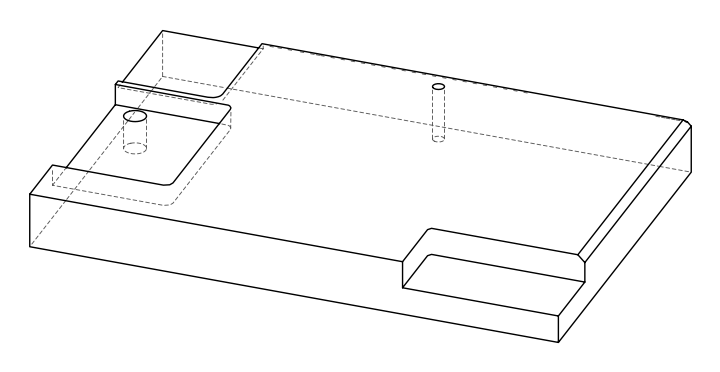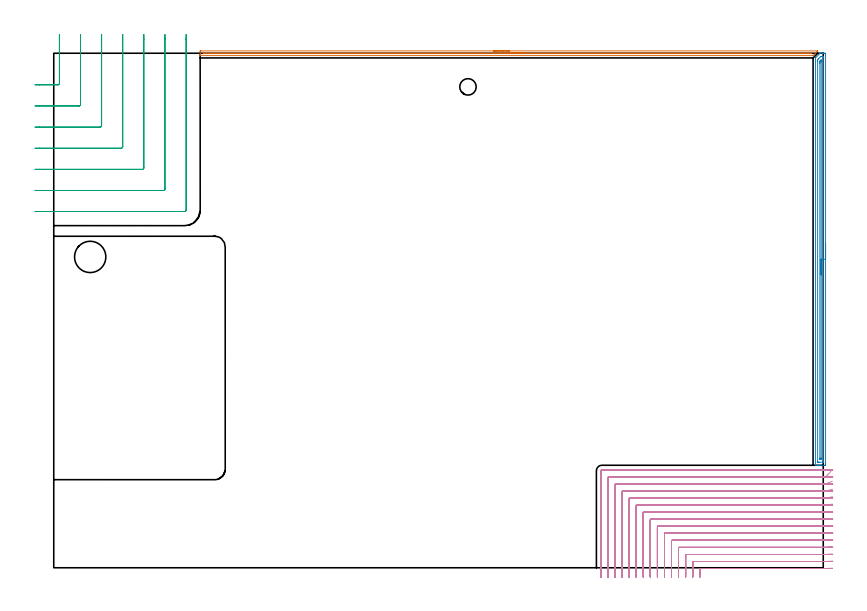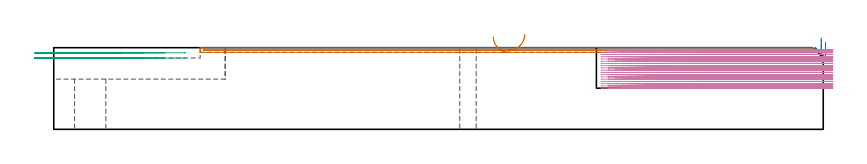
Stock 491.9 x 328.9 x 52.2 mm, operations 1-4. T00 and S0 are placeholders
(PLAN: 8 operations, 6 tool changes, 153.3 min)
(1 AREA_MILL | FG_CHAMFER_SURFACE | UGT0205_001 | 6.43 min | 1792 mm3)
(2 AREA_MILL_1 | FG_CHAMFER_SURFACE_1 | UGT0205_001 | 6.47 min | 5630 mm3)
(3 MILL_CORNER_NOTCH_RECTANGULAR | CORNER_NOTCH_RECTANGULAR | UGT0201_100 | Follow Part, ap 4.5, ae 75% | 3.93 min | 67939 mm3)
(4 MILL_CORNER_NOTCH_RECTANGULAR_1 | CORNER_NOTCH_RECTANGULAR_1 | NXT0201_008 | Follow Part, ap 1.5, ae 75% | 90.64 min | 245856 mm3)
(5 MILL_SLOT | SLOT_PARTIAL_RECTANGULAR | NXT0201_011 | Follow Part, ap 3, ae 75% | 45.41 min | 342431 mm3)
(6 INDEXABLE_INSERT_DRILL_THROUGH_HOLE_FROM_SOLID | STEP1HOLE | NXT0302_011 | 0.15 min | 10077 mm3)
(7 SPOT_DRILL | STEP1HOLE_1 | NXT0321_9005460120000 | 0.03 min | 20 mm3)
(8 DRILL_THROUGH_HOLE_INTO_CENTER | STEP1HOLE_1 | NXT0301_076 | 0.23 min | 4520 mm3)
(TOOL UGT0205_001 | Chamfer Mill 20 x 3 x 45 deg. | D20 FL50 Z2)
(TOOL UGT0201_100 | End Mill 18 mm | D18 FL22 Z2)
(TOOL NXT0201_008 | ENDMILL 6mm [2P460-0600-NA 1630] | D6 FL26 Z6)
(TOOL NXT0201_011 | ENDMILL 12mm [2P460-1200-NA 1630] | D12 FL38 Z6)
(TOOL NXT0302_011 | Index. Insert Drill 20mm [880-D2000L25-05] | D20 PA176 FL100 Z2)
(TOOL NXT0321_9005460120000 | NC Spot Drill, 142deg, 12mm, Carbide, Uncoated | D12 PA142 FL30 Z2)
(TOOL NXT0301_076 | Carbide Drill 10.5mm [860.1-1050-032A1-MM 2214] | D10.5 PA140 FL55 Z2)
(OP 1 AREA_MILL)
G17 G21 G94 G90
T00 M6
G54
G17 G0 G90 X281. Y330.4 S1061 M3
G43 Z62.2 H0
Z59.2
G94 G1 X281.038 Z58.328 F250.
X281.152 Z57.463
X281.341 Z56.612
X281.603 Z55.78
X281.937 Z54.974
X282.34 Z54.2
X282.809 Z53.464
X283.34 Z52.772
X283.929 Z52.129
X284.572 Z51.539
X285.264 Z51.008
X286. Z50.54
X286.774 Z50.137
X287.58 Z49.803
X288.412 Z49.541
X289.264 Z49.352
X290.129 Z49.238
X291. Z49.2
X488.281
X488.364 Y330.395 Z49.204
X488.381 Y330.392 Z49.205
X488.364 Y330.363 Z49.235
X486.334 Y328.333 Z51.266
X485.558 Y327.557 Z52.039
X485.404 Y327.404 Z52.19
X485.085 Y327.4 Z52.2
X93.785
X93.61 Y327.403 Z52.188
X93.607 Y327.464 Z52.127
X93.6 Y327.904 Z51.696
Y328.16 Z51.44
Y328.9 Z50.695
Y330.162 Z49.435
X93.602 Y330.391 Z49.205
X94.09 Y330.4 Z49.2
X291.
Y328.986 Z50.614
X484.19 Y328.985 Z50.615
X484.276 Y328.984 Z50.616
X484.447 Y328.979 Z50.621
X484.512 Y328.973 Z50.627
X484.488 Y328.946 Z50.654
X484.444 Y328.9 Z50.7
X484.356 Y328.821 Z50.779
X484.273 Y328.817 Z50.783
X484.19 Y328.816 Z50.784
X483.381 Y328.814 Z50.786
X95.936 Y328.815 Z50.785
X95.764 Y328.818 Z50.782
X95.651 Y328.821 Z50.779
X95.609 Y328.828 Z50.772
X95.607 Y328.841 Z50.759
X95.605 Y328.9 Z50.7
X95.607 Y328.952 Z50.648
X95.609 Y328.973 Z50.627
X95.679 Y328.979 Z50.621
X95.85 Y328.984 Z50.616
X95.936 Y328.985 Z50.615
X291. Y328.986 Z50.614
X291.872 Z50.652
X292.737 Z50.766
X293.588 Z50.955
X294.42 Z51.217
X295.226 Z51.551
X296. Z51.954
X296.736 Z52.423
X297.428 Z52.954
X298.071 Z53.543
X298.661 Z54.186
X299.192 Z54.878
X299.66 Z55.614
X300.063 Z56.388
X300.397 Z57.194
X300.659 Z58.026
X300.848 Z58.878
X300.962 Z59.743
X301. Z60.614
G0 Z62.2
M5
M2
(OP 2 AREA_MILL_1)
G17 G21 G94 G90
T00 M6
G54
G17 G0 G90 X493.4 Y207.2 S1061 M3
G43 Z62.2 H0
Z55.7
G94 G1 Y207.162 Z54.828 F250.
Y207.048 Z53.964
Y206.859 Z53.112
Y206.597 Z52.28
Y206.263 Z51.474
Y205.86 Z50.7
Y205.392 Z49.964
Y204.86 Z49.272
Y204.271 Z48.629
Y203.628 Z48.04
Y202.936 Z47.509
Y202.2 Z47.04
Y201.426 Z46.637
Y200.62 Z46.303
Y199.788 Z46.041
Y198.936 Z45.852
Y198.072 Z45.738
Y197.2 Z45.7
Y66.41
X493.399 Y66.097 Z45.701
X493.393 Y65.525 Z45.704
X493.391 Y65.507 Z45.705
X492.822 Y65.5 Z46.275
X490.15 Z48.944
X489.561 Z49.536
X489.259 Z49.837
X488.671 Z50.426
X488.369 Z50.726
X487.765 Z51.334
X487.478 Z51.621
X487.292 Z51.807
X486.943 Y65.507 Z52.148
X486.903 Y65.51 Z52.188
X486.9 Y65.651 Z52.2
Y325.627
X486.904 Y325.895 Z52.19
X487.014 Y326.014 Z52.086
X489.599 Y328.6 Z49.499
X489.705 Y328.707 Z49.391
X489.897 Y328.897 Z49.202
X489.9 Y328.9 Z49.198
X491.327 Z47.772
X491.931 Z47.165
X492.233 Z46.864
X492.822 Z46.275
X493.123 Z45.974
X493.391 Y328.898 Z45.705
X493.4 Y328.459 Z45.7
Y197.2
X491.986 Z47.114
X491.985 Y67.826 Z47.115
X491.984 Y67.771 Z47.116
X491.98 Y67.662 Z47.12
X491.972 Y67.51 Z47.128
X491.931 Y67.508 Z47.169
X491.42 Y67.501 Z47.68
X489.259 Y67.5 Z49.841
X488.748 Y67.502 Z50.352
X488.369 Y67.508 Z50.731
X488.322 Y67.51 Z50.778
X488.314 Y67.881 Z50.786
Y323.898
X488.316 Y324.735 Z50.784
X488.317 Y324.787 Z50.783
X488.321 Y324.84 Z50.779
X488.369 Y324.907 Z50.731
X488.725 Y325.271 Z50.375
X489.077 Y325.627 Z50.023
X490.06 Y326.61 Z49.04
X490.15 Y326.699 Z48.95
X490.295 Y326.837 Z48.805
X490.346 Y326.884 Z48.754
X490.406 Y326.89 Z48.694
X490.663 Y326.898 Z48.437
X491.041 Y326.899 Z48.059
X491.552 Y326.898 Z47.548
X491.931 Y326.892 Z47.169
X491.978 Y326.89 Z47.122
X491.986 Y326.519 Z47.114
Y197.2
X490.571 Z48.529
Y70.135
X490.569 Y69.665 Z48.531
X490.567 Y69.56 Z48.533
X490.565 Y69.516 Z48.535
X490.478 Y69.51 Z48.622
X490.312 Y69.502 Z48.788
X490.15 Y69.501 Z48.95
X489.986 Z49.114
X489.876 Y69.502 Z49.224
X489.789 Y69.506 Z49.311
X489.736 Y69.51 Z49.364
X489.735 Y69.525 Z49.365
X489.732 Y69.665 Z49.368
X489.729 Y70.086 Z49.371
Y322.482
Y322.952
X489.732 Y323.371 Z49.368
X489.735 Y323.608 Z49.365
X489.75 Y323.844 Z49.35
X489.948 Y324.046 Z49.152
X490.15 Y324.247 Z48.95
X490.397 Y324.488 Z48.703
X490.565 Y324.647 Z48.535
X490.569 Y324.456 Z48.531
X490.57 Y324.315 Z48.53
X490.571 Y323.844 Z48.529
X490.572 Y323.421 Z48.528
X490.571 Y197.2 Z48.529
Y196.328 Z48.567
Y195.464 Z48.68
Y194.612 Z48.869
Y193.78 Z49.132
Y192.974 Z49.465
Y192.2 Z49.868
Y191.464 Z50.337
Y190.772 Z50.868
Y190.129 Z51.457
Y189.54 Z52.101
Y189.008 Z52.793
Y188.54 Z53.529
Y188.137 Z54.302
Y187.803 Z55.108
Y187.541 Z55.94
Y187.352 Z56.792
Y187.238 Z57.657
Y187.2 Z58.529
G0 Z62.2
M5
M2
(OP 3 MILL_CORNER_NOTCH_RECTANGULAR)
G17 G21 G94 G90
T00 M6
G54
G17 G0 G90 X-12. Y308.7 S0 M3
G43 Z62.2 H0
Z48.9
G94 G1 X-9. F250.
X2.707 F500.
G3 X3.6 Y309.593 R0.9
G1 Y337.9
Y340.9 F250.
G0 Z62.2
X-12. Y295.2
Z48.9
G1 X-9.
X16.206 F500.
G3 X17.1 Y296.094 R0.9
G1 Y337.9
Y340.9 F250.
G0 Z62.2
X-12. Y281.7
Z48.9
G1 X-9.
X29.706 F500.
G3 X30.6 Y282.594 R0.9
G1 Y337.9
Y340.9 F250.
G0 Z62.2
X-12. Y268.2
Z48.9
G1 X-9.
X43.206 F500.
G3 X44.1 Y269.094 R0.9
G1 Y337.9
Y340.9 F250.
G0 Z62.2
X-12. Y254.7
Z48.9
G1 X-9.
X56.705 F500.
G3 X57.6 Y255.595 R0.9
G1 Y337.9
Y340.9 F250.
G0 Z62.2
X-12. Y241.2
Z48.9
G1 X-9.
X70.205 F500.
G3 X71.1 Y242.095 R0.9
G1 Y337.9
Y340.9 F250.
G0 Z62.2
X-12. Y227.7
Z48.9
G1 X-9.
X83.705 F500.
G3 X84.6 Y228.595 R0.9
G1 Y337.9
Y340.9 F250.
G0 Z62.2
X-12. Y308.7
Z45.6
G1 X-9.
X2.707 F500.
G3 X3.6 Y309.593 R0.9
G1 Y337.9
Y340.9 F250.
G0 Z62.2
X-12. Y295.2
Z45.6
G1 X-9.
X16.206 F500.
G3 X17.1 Y296.094 R0.9
G1 Y337.9
Y340.9 F250.
G0 Z62.2
X-12. Y281.7
Z45.6
G1 X-9.
X29.706 F500.
G3 X30.6 Y282.594 R0.9
G1 Y337.9
Y340.9 F250.
G0 Z62.2
X-12. Y268.2
Z45.6
G1 X-9.
X43.206 F500.
G3 X44.1 Y269.094 R0.9
G1 Y337.9
Y340.9 F250.
G0 Z62.2
X-12. Y254.7
Z45.6
G1 X-9.
X56.705 F500.
G3 X57.6 Y255.595 R0.9
G1 Y337.9
Y340.9 F250.
G0 Z62.2
X-12. Y241.2
Z45.6
G1 X-9.
X70.205 F500.
G3 X71.1 Y242.095 R0.9
G1 Y337.9
Y340.9 F250.
G0 Z62.2
X-12. Y227.7
Z45.6
G1 X-9.
X83.705 F500.
G3 X84.6 Y228.595 R0.9
G1 Y337.9
Y340.9 F250.
G0 Z62.2
M5
M2
(OP 4 MILL_CORNER_NOTCH_RECTANGULAR_1)
G17 G21 G94 G90
T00 M6
G54
G17 G0 G90 X497.868 Y-0.25 S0 M3
G43 Z62.2 H1
Z50.761
G94 G1 X494.872 Y-0.41 F250.
G2 X491.509 Y-0.5 R63. F500.
G1 X413.195
G3 X412.9 Y-0.795 R0.3
G1 Y-3.
Y-6. F250.
G0 Z62.2
X497.895 Y4.272
Z50.761
G1 X494.9 Y4.098
G2 X491.509 Y4. R58.5 F500.
G1 X408.695
G3 X408.4 Y3.705 R0.3
G1 Y-3.
Y-6. F250.
G0 Z62.2
X497.894 Y8.795
Z50.761
G1 X494.9 Y8.607
G2 X491.509 Y8.5 R54. F500.
G1 X404.195
G3 X403.9 Y8.205 R0.3
G1 Y-3.
Y-6. F250.
G0 Z62.2
X497.893 Y13.322
Z50.761
G1 X494.9 Y13.116
G2 X491.509 Y13. R49.5 F500.
G1 X399.695
G3 X399.4 Y12.705 R0.3
G1 Y-3.
Y-6. F250.
G0 Z62.2
X497.891 Y17.854
Z50.761
G1 X494.9 Y17.628
G2 X491.509 Y17.5 R45. F500.
G1 X395.196
G3 X394.9 Y17.204 R0.3
G1 Y-3.
Y-6. F250.
G0 Z62.2
X497.889 Y22.393
Z50.761
G1 X494.9 Y22.142
G2 X491.509 Y22. R40.5 F500.
G1 X390.696
G3 X390.4 Y21.704 R0.3
G1 Y-3.
Y-6. F250.
G0 Z62.2
X497.887 Y26.943
Z50.761
G1 X494.9 Y26.66
G2 X491.509 Y26.5 R36. F500.
G1 X386.196
G3 X385.9 Y26.204 R0.3
G1 Y-3.
Y-6. F250.
G0 Z62.2
X497.883 Y31.506
Z50.761
G1 X494.9 Y31.183
G2 X491.509 Y31. R31.5 F500.
G1 X381.696
G3 X381.4 Y30.704 R0.3
G1 Y-3.
Y-6. F250.
G0 Z62.2
X497.876 Y36.091
Z50.761
G1 X494.9 Y35.714
G2 X491.509 Y35.5 R27. F500.
G1 X377.196
G3 X376.9 Y35.204 R0.3
G1 Y-3.
Y-6. F250.
G0 Z62.2
X497.866 Y40.709
Z50.761
G1 X494.9 Y40.257
G2 X491.509 Y40. R22.5 F500.
G1 X372.697
G3 X372.4 Y39.703 R0.3
G1 Y-3.
Y-6. F250.
G0 Z62.2
X497.846 Y45.387
Z50.761
G1 X494.9 Y44.822
G2 X491.509 Y44.5 R18. F500.
G1 X368.197
G3 X367.9 Y44.203 R0.3
G1 Y-3.
Y-6. F250.
G0 Z62.2
X497.804 Y50.186
Z50.761
G1 X494.9 Y49.433
G2 X491.509 Y49. R13.5 F500.
G1 X363.697
G3 X363.4 Y48.703 R0.3
G1 Y-3.
Y-6. F250.
G0 Z62.2
X497.679 Y55.294
Z50.761
G1 X494.9 Y54.163
G2 X491.509 Y53.5 R9. F500.
G1 X359.197
G3 X358.9 Y53.203 R0.3
G1 Y-3.
Y-6. F250.
G0 Z62.2
X496.865 Y61.745
Z50.761
G1 X494.868 Y59.506
G2 X491.509 Y58. R4.5 F500.
G1 X354.697
G3 X354.4 Y57.703 R0.3
G1 Y-3.
Y-6. F250.
G0 Z62.2
X494.509 Y62.5
Z50.761
G1 X491.509
X350.3 F500.
G3 X349.9 Y62.1 R0.4
G1 Y-3.
Y-6. F250.
G0 Z62.2
X497.859 Y-0.463
Z49.322
G1 X494.859 Y-0.496
G2 X494.159 Y-0.5 R63. F500.
G1 X413.195
G3 X412.9 Y-0.795 R0.3
G1 Y-3.
Y-6. F250.
G0 Z62.2
X497.9 Y4.043
Z49.322
G1 X494.9 Y4.005
G2 X494.159 Y4. R58.5 F500.
G1 X408.695
G3 X408.4 Y3.705 R0.3
G1 Y-3.
Y-6. F250.
G0 Z62.2
X497.9 Y8.546
Z49.322
G1 X494.9 Y8.505
G2 X494.159 Y8.5 R54. F500.
G1 X404.195
G3 X403.9 Y8.205 R0.3
G1 Y-3.
Y-6. F250.
G0 Z62.2
X497.9 Y13.05
Z49.322
G1 X494.9 Y13.006
G2 X494.159 Y13. R49.5 F500.
G1 X399.695
G3 X399.4 Y12.705 R0.3
G1 Y-3.
Y-6. F250.
G0 Z62.2
X497.9 Y17.555
Z49.322
G1 X494.9 Y17.506
G2 X494.159 Y17.5 R45. F500.
G1 X395.196
G3 X394.9 Y17.204 R0.3
G1 Y-3.
Y-6. F250.
G0 Z62.2
X497.899 Y22.062
Z49.322
G1 X494.9 Y22.007
G2 X494.159 Y22. R40.5 F500.
G1 X390.696
G3 X390.4 Y21.704 R0.3
G1 Y-3.
Y-6. F250.
G0 Z62.2
X497.899 Y26.569
Z49.322
G1 X494.9 Y26.508
G2 X494.159 Y26.5 R36. F500.
G1 X386.196
G3 X385.9 Y26.204 R0.3
G1 Y-3.
Y-6. F250.
G0 Z62.2
X497.899 Y31.079
Z49.322
G1 X494.9 Y31.009
G2 X494.159 Y31. R31.5 F500.
G1 X381.696
G3 X381.4 Y30.704 R0.3
G1 Y-3.
Y-6. F250.
G0 Z62.2
X497.899 Y35.592
Z49.322
G1 X494.9 Y35.51
G2 X494.159 Y35.5 R27. F500.
G1 X377.196
G3 X376.9 Y35.204 R0.3
G1 Y-3.
Y-6. F250.
G0 Z62.2
X497.898 Y40.111
Z49.322
G1 X494.9 Y40.012
G2 X494.159 Y40. R22.5 F500.
G1 X372.697
G3 X372.4 Y39.703 R0.3
G1 Y-3.
Y-6. F250.
G0 Z62.2
X497.897 Y44.639
Z49.322
G1 X494.9 Y44.515
G2 X494.159 Y44.5 R18. F500.
G1 X368.197
G3 X367.9 Y44.203 R0.3
G1 Y-3.
Y-6. F250.
G0 Z62.2
X497.895 Y49.185
Z49.322
G1 X494.9 Y49.02
G2 X494.159 Y49. R13.5 F500.
G1 X363.697
G3 X363.4 Y48.703 R0.3
G1 Y-3.
Y-6. F250.
G0 Z62.2
X497.89 Y53.777
Z49.322
G1 X494.9 Y53.531
G2 X494.159 Y53.5 R9. F500.
G1 X359.197
G3 X358.9 Y53.203 R0.3
G1 Y-3.
Y-6. F250.
G0 Z62.2
X497.9 Y58.061
Z49.322
G1 X494.9
G2 X494.159 Y58. R4.5 F500.
G1 X354.697
G3 X354.4 Y57.703 R0.3
G1 Y-3.
Y-6. F250.
G0 Z62.2
X497.159 Y62.5
Z49.322
G1 X494.159
X350.3 F500.
G3 X349.9 Y62.1 R0.4
G1 Y-3.
Y-6. F250.
G0 Z62.2
X497.858 Y-0.5
Z47.883
G1 X494.858
X413.195 F500.
G3 X412.9 Y-0.795 R0.3
G1 Y-3.
Y-6. F250.
G0 Z62.2
X497.9 Y4.001
Z47.883
G1 X494.9 Y4.
X413.195 F500.
X408.695
G3 X408.4 Y3.705 R0.3
G1 Y-3.
Y-6. F250.
G0 Z62.2
X497.9 Y8.501
Z47.883
G1 X494.9 Y8.5
X408.695 F500.
X404.195
G3 X403.9 Y8.205 R0.3
G1 Y-3.
Y-6. F250.
G0 Z62.2
X497.9 Y13.002
Z47.883
G1 X494.9 Y13.
X404.195 F500.
X399.695
G3 X399.4 Y12.705 R0.3
G1 Y-3.
Y-6. F250.
G0 Z62.2
X497.9 Y17.502
Z47.883
G1 X494.9 Y17.5
X399.695 F500.
X395.196
G3 X394.9 Y17.204 R0.3
G1 Y-3.
Y-6. F250.
G0 Z62.2
X497.9 Y22.002
Z47.883
G1 X494.9 Y22.
X395.196 F500.
X390.696
G3 X390.4 Y21.704 R0.3
G1 Y-3.
Y-6. F250.
G0 Z62.2
X497.9 Y26.502
Z47.883
G1 X494.9 Y26.5
X390.696 F500.
X386.196
G3 X385.9 Y26.204 R0.3
G1 Y-3.
Y-6. F250.
G0 Z62.2
X497.9 Y31.003
Z47.883
G1 X494.9 Y31.
X386.196 F500.
X381.696
G3 X381.4 Y30.704 R0.3
G1 Y-3.
Y-6. F250.
G0 Z62.2
X497.9 Y35.503
Z47.883
G1 X494.9 Y35.5
X381.696 F500.
X377.196
G3 X376.9 Y35.204 R0.3
G1 Y-3.
Y-6. F250.
G0 Z62.2
X497.9 Y40.004
Z47.883
G1 X494.9 Y40.
X377.196 F500.
X372.696
G3 X372.4 Y39.703 R0.3
G1 Y-3.
Y-6. F250.
G0 Z62.2
X497.9 Y44.504
Z47.883
G1 X494.9 Y44.5
X372.696 F500.
X368.197
G3 X367.9 Y44.203 R0.3
G1 Y-3.
Y-6. F250.
G0 Z62.2
X497.9 Y49.006
Z47.883
G1 X494.9 Y49.
X368.197 F500.
X363.697
G3 X363.4 Y48.703 R0.3
G1 Y-3.
Y-6. F250.
G0 Z62.2
X497.9 Y53.509
Z47.883
G1 X494.9 Y53.5
X363.697 F500.
X359.197
G3 X358.9 Y53.203 R0.3
G1 Y-3.
Y-6. F250.
G0 Z62.2
X497.9 Y58.018
Z47.883
G1 X494.9 Y58.
X359.197 F500.
X354.697
G3 X354.4 Y57.703 R0.3
G1 Y-3.
Y-6. F250.
G0 Z62.2
X497.873 Y62.5
Z47.883
G1 X494.873
X350.3 F500.
G3 X349.9 Y62.1 R0.4
G1 Y-3.
Y-6. F250.
G0 Z62.2
X497.858 Y-0.5
Z46.444
G1 X494.858
X413.195 F500.
G3 X412.9 Y-0.795 R0.3
G1 Y-3.
Y-6. F250.
G0 Z62.2
X497.9 Y4.
Z46.444
G1 X494.9
X408.695 F500.
G3 X408.4 Y3.705 R0.3
G1 Y-3.
Y-6. F250.
G0 Z62.2
X497.9 Y8.5
Z46.444
G1 X494.9
X404.195 F500.
G3 X403.9 Y8.205 R0.3
G1 Y-3.
Y-6. F250.
G0 Z62.2
X497.9 Y13.
Z46.444
G1 X494.9
X399.695 F500.
G3 X399.4 Y12.705 R0.3
G1 Y-3.
Y-6. F250.
G0 Z62.2
X497.9 Y17.5
Z46.444
G1 X494.9
X395.196 F500.
G3 X394.9 Y17.204 R0.3
G1 Y-3.
Y-6. F250.
G0 Z62.2
X497.9 Y22.
Z46.444
G1 X494.9
X390.696 F500.
G3 X390.4 Y21.704 R0.3
G1 Y-3.
Y-6. F250.
G0 Z62.2
X497.9 Y26.5
Z46.444
G1 X494.9
X386.196 F500.
G3 X385.9 Y26.204 R0.3
G1 Y-3.
Y-6. F250.
G0 Z62.2
X497.9 Y31.
Z46.444
G1 X494.9
X381.696 F500.
G3 X381.4 Y30.704 R0.3
G1 Y-3.
Y-6. F250.
G0 Z62.2
X497.9 Y35.5
Z46.444
G1 X494.9
X377.196 F500.
G3 X376.9 Y35.204 R0.3
G1 Y-3.
Y-6. F250.
G0 Z62.2
X497.9 Y40.
Z46.444
G1 X494.9
X372.696 F500.
G3 X372.4 Y39.703 R0.3
G1 Y-3.
Y-6. F250.
G0 Z62.2
X497.9 Y44.5
Z46.444
G1 X494.9
X368.197 F500.
G3 X367.9 Y44.203 R0.3
G1 Y-3.
Y-6. F250.
G0 Z62.2
X497.9 Y49.
Z46.444
G1 X494.9
X363.697 F500.
G3 X363.4 Y48.703 R0.3
G1 Y-3.
Y-6. F250.
G0 Z62.2
X497.9 Y53.5
Z46.444
G1 X494.9
X359.197 F500.
G3 X358.9 Y53.203 R0.3
G1 Y-3.
Y-6. F250.
G0 Z62.2
X497.9 Y58.
Z46.444
G1 X494.9
X354.697 F500.
G3 X354.4 Y57.703 R0.3
G1 Y-3.
Y-6. F250.
G0 Z62.2
X497.9 Y62.5
Z46.444
G1 X494.9
X350.3 F500.
G3 X349.9 Y62.1 R0.4
G1 Y-3.
Y-6. F250.
G0 Z62.2
X497.858 Y-0.5
Z45.005
G1 X494.858
X413.195 F500.
G3 X412.9 Y-0.795 R0.3
G1 Y-3.
Y-6. F250.
G0 Z62.2
X497.9 Y4.
Z45.005
G1 X494.9
X408.695 F500.
G3 X408.4 Y3.705 R0.3
G1 Y-3.
Y-6. F250.
G0 Z62.2
X497.9 Y8.5
Z45.005
G1 X494.9
X404.195 F500.
G3 X403.9 Y8.205 R0.3
G1 Y-3.
Y-6. F250.
G0 Z62.2
X497.9 Y13.
Z45.005
G1 X494.9
X399.695 F500.
G3 X399.4 Y12.705 R0.3
G1 Y-3.
Y-6. F250.
G0 Z62.2
X497.9 Y17.5
Z45.005
G1 X494.9
X395.196 F500.
G3 X394.9 Y17.204 R0.3
G1 Y-3.
Y-6. F250.
G0 Z62.2
X497.9 Y22.
Z45.005
G1 X494.9
X390.696 F500.
G3 X390.4 Y21.704 R0.3
G1 Y-3.
Y-6. F250.
G0 Z62.2
X497.9 Y26.5
Z45.005
G1 X494.9
X386.196 F500.
G3 X385.9 Y26.204 R0.3
G1 Y-3.
Y-6. F250.
G0 Z62.2
X497.9 Y31.
Z45.005
G1 X494.9
X381.696 F500.
G3 X381.4 Y30.704 R0.3
G1 Y-3.
Y-6. F250.
G0 Z62.2
X497.9 Y35.5
Z45.005
G1 X494.9
X377.196 F500.
G3 X376.9 Y35.204 R0.3
G1 Y-3.
Y-6. F250.
G0 Z62.2
X497.9 Y40.
Z45.005
G1 X494.9
X372.697 F500.
G3 X372.4 Y39.703 R0.3
G1 Y-3.
Y-6. F250.
G0 Z62.2
X497.9 Y44.5
Z45.005
G1 X494.9
X368.197 F500.
G3 X367.9 Y44.203 R0.3
G1 Y-3.
Y-6. F250.
G0 Z62.2
X497.9 Y49.
Z45.005
G1 X494.9
X363.697 F500.
G3 X363.4 Y48.703 R0.3
G1 Y-3.
Y-6. F250.
G0 Z62.2
X497.9 Y53.5
Z45.005
G1 X494.9
X359.197 F500.
G3 X358.9 Y53.203 R0.3
G1 Y-3.
Y-6. F250.
G0 Z62.2
X497.9 Y58.
Z45.005
G1 X494.9
X354.697 F500.
G3 X354.4 Y57.703 R0.3
G1 Y-3.
Y-6. F250.
G0 Z62.2
X497.9 Y62.5
Z45.005
G1 X494.9
X350.3 F500.
G3 X349.9 Y62.1 R0.4
G1 Y-3.
Y-6. F250.
G0 Z62.2
X497.858 Y-0.5
Z43.567
G1 X494.858
X413.195 F500.
G3 X412.9 Y-0.795 R0.3
G1 Y-3.
Y-6. F250.
G0 Z62.2
X497.9 Y4.
Z43.567
G1 X494.9
X408.695 F500.
G3 X408.4 Y3.705 R0.3
G1 Y-3.
Y-6. F250.
G0 Z62.2
X497.9 Y8.5
Z43.567
G1 X494.9
X404.195 F500.
G3 X403.9 Y8.205 R0.3
G1 Y-3.
Y-6. F250.
G0 Z62.2
X497.9 Y13.
Z43.567
G1 X494.9
X399.695 F500.
G3 X399.4 Y12.705 R0.3
G1 Y-3.
Y-6. F250.
G0 Z62.2
X497.9 Y17.5
Z43.567
G1 X494.9
X395.196 F500.
G3 X394.9 Y17.204 R0.3
G1 Y-3.
Y-6. F250.
G0 Z62.2
X497.9 Y22.
Z43.567
G1 X494.9
X390.696 F500.
G3 X390.4 Y21.704 R0.3
G1 Y-3.
Y-6. F250.
G0 Z62.2
X497.9 Y26.5
Z43.567
G1 X494.9
X386.196 F500.
G3 X385.9 Y26.204 R0.3
G1 Y-3.
Y-6. F250.
G0 Z62.2
X497.9 Y31.
Z43.567
G1 X494.9
X381.696 F500.
G3 X381.4 Y30.704 R0.3
G1 Y-3.
Y-6. F250.
G0 Z62.2
X497.9 Y35.5
Z43.567
G1 X494.9
X377.196 F500.
G3 X376.9 Y35.204 R0.3
G1 Y-3.
Y-6. F250.
G0 Z62.2
X497.9 Y40.
Z43.567
G1 X494.9
X372.697 F500.
G3 X372.4 Y39.703 R0.3
G1 Y-3.
Y-6. F250.
G0 Z62.2
X497.9 Y44.5
Z43.567
G1 X494.9
X368.197 F500.
G3 X367.9 Y44.203 R0.3
G1 Y-3.
Y-6. F250.
G0 Z62.2
X497.9 Y49.
Z43.567
G1 X494.9
X363.697 F500.
G3 X363.4 Y48.703 R0.3
G1 Y-3.
Y-6. F250.
G0 Z62.2
X497.9 Y53.5
Z43.567
G1 X494.9
X359.197 F500.
G3 X358.9 Y53.203 R0.3
G1 Y-3.
Y-6. F250.
G0 Z62.2
X497.9 Y58.
Z43.567
G1 X494.9
X354.697 F500.
G3 X354.4 Y57.703 R0.3
G1 Y-3.
Y-6. F250.
G0 Z62.2
X497.9 Y62.5
Z43.567
G1 X494.9
X350.3 F500.
G3 X349.9 Y62.1 R0.4
G1 Y-3.
Y-6. F250.
G0 Z62.2
X497.858 Y-0.5
Z42.128
G1 X494.858
X413.195 F500.
G3 X412.9 Y-0.795 R0.3
G1 Y-3.
Y-6. F250.
G0 Z62.2
X497.9 Y4.
Z42.128
G1 X494.9
X408.695 F500.
G3 X408.4 Y3.705 R0.3
G1 Y-3.
Y-6. F250.
G0 Z62.2
X497.9 Y8.5
Z42.128
G1 X494.9
X404.195 F500.
G3 X403.9 Y8.205 R0.3
G1 Y-3.
Y-6. F250.
G0 Z62.2
X497.9 Y13.
Z42.128
G1 X494.9
X399.695 F500.
G3 X399.4 Y12.705 R0.3
G1 Y-3.
Y-6. F250.
G0 Z62.2
X497.9 Y17.5
Z42.128
G1 X494.9
X395.196 F500.
G3 X394.9 Y17.204 R0.3
G1 Y-3.
Y-6. F250.
G0 Z62.2
X497.9 Y22.
Z42.128
G1 X494.9
X390.696 F500.
G3 X390.4 Y21.704 R0.3
G1 Y-3.
Y-6. F250.
G0 Z62.2
X497.9 Y26.5
Z42.128
G1 X494.9
X386.196 F500.
G3 X385.9 Y26.204 R0.3
G1 Y-3.
Y-6. F250.
G0 Z62.2
X497.9 Y31.
Z42.128
G1 X494.9
X381.696 F500.
G3 X381.4 Y30.704 R0.3
G1 Y-3.
Y-6. F250.
G0 Z62.2
X497.9 Y35.5
Z42.128
G1 X494.9
X377.196 F500.
G3 X376.9 Y35.204 R0.3
G1 Y-3.
Y-6. F250.
G0 Z62.2
X497.9 Y40.
Z42.128
G1 X494.9
X372.697 F500.
G3 X372.4 Y39.703 R0.3
G1 Y-3.
Y-6. F250.
G0 Z62.2
X497.9 Y44.5
Z42.128
G1 X494.9
X368.197 F500.
G3 X367.9 Y44.203 R0.3
G1 Y-3.
Y-6. F250.
G0 Z62.2
X497.9 Y49.
Z42.128
G1 X494.9
X363.697 F500.
G3 X363.4 Y48.703 R0.3
G1 Y-3.
Y-6. F250.
G0 Z62.2
X497.9 Y53.5
Z42.128
G1 X494.9
X359.197 F500.
G3 X358.9 Y53.203 R0.3
G1 Y-3.
Y-6. F250.
G0 Z62.2
X497.9 Y58.
Z42.128
G1 X494.9
X354.697 F500.
G3 X354.4 Y57.703 R0.3
G1 Y-3.
Y-6. F250.
G0 Z62.2
X497.9 Y62.5
Z42.128
G1 X494.9
X350.3 F500.
G3 X349.9 Y62.1 R0.4
G1 Y-3.
Y-6. F250.
G0 Z62.2
X497.858 Y-0.5
Z40.689
G1 X494.858
X413.195 F500.
G3 X412.9 Y-0.795 R0.3
G1 Y-3.
Y-6. F250.
G0 Z62.2
X497.9 Y4.
Z40.689
G1 X494.9
X408.695 F500.
G3 X408.4 Y3.705 R0.3
G1 Y-3.
Y-6. F250.
G0 Z62.2
X497.9 Y8.5
Z40.689
G1 X494.9
X404.195 F500.
G3 X403.9 Y8.205 R0.3
G1 Y-3.
Y-6. F250.
G0 Z62.2
X497.9 Y13.
Z40.689
G1 X494.9
X399.695 F500.
G3 X399.4 Y12.705 R0.3
G1 Y-3.
Y-6. F250.
G0 Z62.2
X497.9 Y17.5
Z40.689
G1 X494.9
X395.196 F500.
G3 X394.9 Y17.204 R0.3
G1 Y-3.
Y-6. F250.
G0 Z62.2
X497.9 Y22.
Z40.689
G1 X494.9
X390.696 F500.
G3 X390.4 Y21.704 R0.3
G1 Y-3.
Y-6. F250.
G0 Z62.2
X497.9 Y26.5
Z40.689
G1 X494.9
X386.196 F500.
G3 X385.9 Y26.204 R0.3
G1 Y-3.
Y-6. F250.
G0 Z62.2
X497.9 Y31.
Z40.689
G1 X494.9
X381.696 F500.
G3 X381.4 Y30.704 R0.3
G1 Y-3.
Y-6. F250.
G0 Z62.2
X497.9 Y35.5
Z40.689
G1 X494.9
X377.196 F500.
G3 X376.9 Y35.204 R0.3
G1 Y-3.
Y-6. F250.
G0 Z62.2
X497.9 Y40.
Z40.689
G1 X494.9
X372.697 F500.
G3 X372.4 Y39.703 R0.3
G1 Y-3.
Y-6. F250.
G0 Z62.2
X497.9 Y44.5
Z40.689
G1 X494.9
X368.197 F500.
G3 X367.9 Y44.203 R0.3
G1 Y-3.
Y-6. F250.
G0 Z62.2
X497.9 Y49.
Z40.689
G1 X494.9
X363.697 F500.
G3 X363.4 Y48.703 R0.3
G1 Y-3.
Y-6. F250.
G0 Z62.2
X497.9 Y53.5
Z40.689
G1 X494.9
X359.197 F500.
G3 X358.9 Y53.203 R0.3
G1 Y-3.
Y-6. F250.
G0 Z62.2
X497.9 Y58.
Z40.689
G1 X494.9
X354.697 F500.
G3 X354.4 Y57.703 R0.3
G1 Y-3.
Y-6. F250.
G0 Z62.2
X497.9 Y62.5
Z40.689
G1 X494.9
X350.3 F500.
G3 X349.9 Y62.1 R0.4
G1 Y-3.
Y-6. F250.
G0 Z62.2
X497.858 Y-0.5
Z39.25
G1 X494.858
X413.195 F500.
G3 X412.9 Y-0.795 R0.3
G1 Y-3.
Y-6. F250.
G0 Z62.2
X497.9 Y4.
Z39.25
G1 X494.9
X408.695 F500.
G3 X408.4 Y3.705 R0.3
G1 Y-3.
Y-6. F250.
G0 Z62.2
X497.9 Y8.5
Z39.25
G1 X494.9
X404.195 F500.
G3 X403.9 Y8.205 R0.3
G1 Y-3.
Y-6. F250.
G0 Z62.2
X497.9 Y13.
Z39.25
G1 X494.9
X399.695 F500.
G3 X399.4 Y12.705 R0.3
G1 Y-3.
Y-6. F250.
G0 Z62.2
X497.9 Y17.5
Z39.25
G1 X494.9
X395.196 F500.
G3 X394.9 Y17.204 R0.3
G1 Y-3.
Y-6. F250.
G0 Z62.2
X497.9 Y22.
Z39.25
G1 X494.9
X390.696 F500.
G3 X390.4 Y21.704 R0.3
G1 Y-3.
Y-6. F250.
G0 Z62.2
X497.9 Y26.5
Z39.25
G1 X494.9
X386.196 F500.
G3 X385.9 Y26.204 R0.3
G1 Y-3.
Y-6. F250.
G0 Z62.2
X497.9 Y31.
Z39.25
G1 X494.9
X381.696 F500.
G3 X381.4 Y30.704 R0.3
G1 Y-3.
Y-6. F250.
G0 Z62.2
X497.9 Y35.5
Z39.25
G1 X494.9
X377.196 F500.
G3 X376.9 Y35.204 R0.3
G1 Y-3.
Y-6. F250.
G0 Z62.2
X497.9 Y40.
Z39.25
G1 X494.9
X372.697 F500.
G3 X372.4 Y39.703 R0.3
G1 Y-3.
Y-6. F250.
G0 Z62.2
X497.9 Y44.5
Z39.25
G1 X494.9
X368.197 F500.
G3 X367.9 Y44.203 R0.3
G1 Y-3.
Y-6. F250.
G0 Z62.2
X497.9 Y49.
Z39.25
G1 X494.9
X363.697 F500.
G3 X363.4 Y48.703 R0.3
G1 Y-3.
Y-6. F250.
G0 Z62.2
X497.9 Y53.5
Z39.25
G1 X494.9
X359.197 F500.
G3 X358.9 Y53.203 R0.3
G1 Y-3.
Y-6. F250.
G0 Z62.2
X497.9 Y58.
Z39.25
G1 X494.9
X354.697 F500.
G3 X354.4 Y57.703 R0.3
G1 Y-3.
Y-6. F250.
G0 Z62.2
X497.9 Y62.5
Z39.25
G1 X494.9
X350.3 F500.
G3 X349.9 Y62.1 R0.4
G1 Y-3.
Y-6. F250.
G0 Z62.2
X497.858 Y-0.5
Z37.811
G1 X494.858
X413.195 F500.
G3 X412.9 Y-0.795 R0.3
G1 Y-3.
Y-6. F250.
G0 Z62.2
X497.9 Y4.
Z37.811
G1 X494.9
X408.695 F500.
G3 X408.4 Y3.705 R0.3
G1 Y-3.
Y-6. F250.
G0 Z62.2
X497.9 Y8.5
Z37.811
G1 X494.9
X404.195 F500.
G3 X403.9 Y8.205 R0.3
G1 Y-3.
Y-6. F250.
G0 Z62.2
X497.9 Y13.
Z37.811
G1 X494.9
X399.695 F500.
G3 X399.4 Y12.705 R0.3
G1 Y-3.
Y-6. F250.
G0 Z62.2
X497.9 Y17.5
Z37.811
G1 X494.9
X395.196 F500.
G3 X394.9 Y17.204 R0.3
G1 Y-3.
Y-6. F250.
G0 Z62.2
X497.9 Y22.
Z37.811
G1 X494.9
X390.696 F500.
G3 X390.4 Y21.704 R0.3
G1 Y-3.
Y-6. F250.
G0 Z62.2
X497.9 Y26.5
Z37.811
G1 X494.9
X386.196 F500.
G3 X385.9 Y26.204 R0.3
G1 Y-3.
Y-6. F250.
G0 Z62.2
X497.9 Y31.
Z37.811
G1 X494.9
X381.696 F500.
G3 X381.4 Y30.704 R0.3
G1 Y-3.
Y-6. F250.
G0 Z62.2
X497.9 Y35.5
Z37.811
G1 X494.9
X377.196 F500.
G3 X376.9 Y35.204 R0.3
G1 Y-3.
Y-6. F250.
G0 Z62.2
X497.9 Y40.
Z37.811
G1 X494.9
X372.697 F500.
G3 X372.4 Y39.703 R0.3
G1 Y-3.
Y-6. F250.
G0 Z62.2
X497.9 Y44.5
Z37.811
G1 X494.9
X368.197 F500.
G3 X367.9 Y44.203 R0.3
G1 Y-3.
Y-6. F250.
G0 Z62.2
X497.9 Y49.
Z37.811
G1 X494.9
X363.697 F500.
G3 X363.4 Y48.703 R0.3
G1 Y-3.
Y-6. F250.
G0 Z62.2
X497.9 Y53.5
Z37.811
G1 X494.9
X359.197 F500.
G3 X358.9 Y53.203 R0.3
G1 Y-3.
Y-6. F250.
G0 Z62.2
X497.9 Y58.
Z37.811
G1 X494.9
X354.697 F500.
G3 X354.4 Y57.703 R0.3
G1 Y-3.
Y-6. F250.
G0 Z62.2
X497.9 Y62.5
Z37.811
G1 X494.9
X350.3 F500.
G3 X349.9 Y62.1 R0.4
G1 Y-3.
Y-6. F250.
G0 Z62.2
X497.858 Y-0.5
Z36.372
G1 X494.858
X413.195 F500.
G3 X412.9 Y-0.795 R0.3
G1 Y-3.
Y-6. F250.
G0 Z62.2
X497.9 Y4.
Z36.372
G1 X494.9
X408.695 F500.
G3 X408.4 Y3.705 R0.3
G1 Y-3.
Y-6. F250.
G0 Z62.2
X497.9 Y8.5
Z36.372
G1 X494.9
X404.195 F500.
G3 X403.9 Y8.205 R0.3
G1 Y-3.
Y-6. F250.
G0 Z62.2
X497.9 Y13.
Z36.372
G1 X494.9
X399.695 F500.
G3 X399.4 Y12.705 R0.3
G1 Y-3.
Y-6. F250.
G0 Z62.2
X497.9 Y17.5
Z36.372
G1 X494.9
X395.196 F500.
G3 X394.9 Y17.204 R0.3
G1 Y-3.
Y-6. F250.
G0 Z62.2
X497.9 Y22.
Z36.372
G1 X494.9
X390.696 F500.
G3 X390.4 Y21.704 R0.3
G1 Y-3.
Y-6. F250.
G0 Z62.2
X497.9 Y26.5
Z36.372
G1 X494.9
X386.196 F500.
G3 X385.9 Y26.204 R0.3
G1 Y-3.
Y-6. F250.
G0 Z62.2
X497.9 Y31.
Z36.372
G1 X494.9
X381.696 F500.
G3 X381.4 Y30.704 R0.3
G1 Y-3.
Y-6. F250.
G0 Z62.2
X497.9 Y35.5
Z36.372
G1 X494.9
X377.196 F500.
G3 X376.9 Y35.204 R0.3
G1 Y-3.
Y-6. F250.
G0 Z62.2
X497.9 Y40.
Z36.372
G1 X494.9
X372.697 F500.
G3 X372.4 Y39.703 R0.3
G1 Y-3.
Y-6. F250.
G0 Z62.2
X497.9 Y44.5
Z36.372
G1 X494.9
X368.197 F500.
G3 X367.9 Y44.203 R0.3
G1 Y-3.
Y-6. F250.
G0 Z62.2
X497.9 Y49.
Z36.372
G1 X494.9
X363.697 F500.
G3 X363.4 Y48.703 R0.3
G1 Y-3.
Y-6. F250.
G0 Z62.2
X497.9 Y53.5
Z36.372
G1 X494.9
X359.197 F500.
G3 X358.9 Y53.203 R0.3
G1 Y-3.
Y-6. F250.
G0 Z62.2
X497.9 Y58.
Z36.372
G1 X494.9
X354.697 F500.
G3 X354.4 Y57.703 R0.3
G1 Y-3.
Y-6. F250.
G0 Z62.2
X497.9 Y62.5
Z36.372
G1 X494.9
X350.3 F500.
G3 X349.9 Y62.1 R0.4
G1 Y-3.
Y-6. F250.
G0 Z62.2
X497.858 Y-0.5
Z34.933
G1 X494.858
X413.195 F500.
G3 X412.9 Y-0.795 R0.3
G1 Y-3.
Y-6. F250.
G0 Z62.2
X497.9 Y4.
Z34.933
G1 X494.9
X408.695 F500.
G3 X408.4 Y3.705 R0.3
G1 Y-3.
Y-6. F250.
G0 Z62.2
X497.9 Y8.5
Z34.933
G1 X494.9
X404.195 F500.
G3 X403.9 Y8.205 R0.3
G1 Y-3.
Y-6. F250.
G0 Z62.2
X497.9 Y13.
Z34.933
G1 X494.9
X399.695 F500.
G3 X399.4 Y12.705 R0.3
G1 Y-3.
Y-6. F250.
G0 Z62.2
X497.9 Y17.5
Z34.933
G1 X494.9
X395.196 F500.
G3 X394.9 Y17.204 R0.3
G1 Y-3.
Y-6. F250.
G0 Z62.2
X497.9 Y22.
Z34.933
G1 X494.9
X390.696 F500.
G3 X390.4 Y21.704 R0.3
G1 Y-3.
Y-6. F250.
G0 Z62.2
X497.9 Y26.5
Z34.933
G1 X494.9
X386.196 F500.
G3 X385.9 Y26.204 R0.3
G1 Y-3.
Y-6. F250.
G0 Z62.2
X497.9 Y31.
Z34.933
G1 X494.9
X381.696 F500.
G3 X381.4 Y30.704 R0.3
G1 Y-3.
Y-6. F250.
G0 Z62.2
X497.9 Y35.5
Z34.933
G1 X494.9
X377.196 F500.
G3 X376.9 Y35.204 R0.3
G1 Y-3.
Y-6. F250.
G0 Z62.2
X497.9 Y40.
Z34.933
G1 X494.9
X372.697 F500.
G3 X372.4 Y39.703 R0.3
G1 Y-3.
Y-6. F250.
G0 Z62.2
X497.9 Y44.5
Z34.933
G1 X494.9
X368.197 F500.
G3 X367.9 Y44.203 R0.3
G1 Y-3.
Y-6. F250.
G0 Z62.2
X497.9 Y49.
Z34.933
G1 X494.9
X363.697 F500.
G3 X363.4 Y48.703 R0.3
G1 Y-3.
Y-6. F250.
G0 Z62.2
X497.9 Y53.5
Z34.933
G1 X494.9
X359.197 F500.
G3 X358.9 Y53.203 R0.3
G1 Y-3.
Y-6. F250.
G0 Z62.2
X497.9 Y58.
Z34.933
G1 X494.9
X354.697 F500.
G3 X354.4 Y57.703 R0.3
G1 Y-3.
Y-6. F250.
G0 Z62.2
X497.9 Y62.5
Z34.933
G1 X494.9
X350.3 F500.
G3 X349.9 Y62.1 R0.4
G1 Y-3.
Y-6. F250.
G0 Z62.2
X497.858 Y-0.5
Z33.494
G1 X494.858
X413.195 F500.
G3 X412.9 Y-0.795 R0.3
G1 Y-3.
Y-6. F250.
G0 Z62.2
X497.9 Y4.
Z33.494
G1 X494.9
X408.695 F500.
G3 X408.4 Y3.705 R0.3
G1 Y-3.
Y-6. F250.
G0 Z62.2
X497.9 Y8.5
Z33.494
G1 X494.9
X404.195 F500.
G3 X403.9 Y8.205 R0.3
G1 Y-3.
Y-6. F250.
G0 Z62.2
X497.9 Y13.
Z33.494
G1 X494.9
X399.695 F500.
G3 X399.4 Y12.705 R0.3
G1 Y-3.
Y-6. F250.
G0 Z62.2
X497.9 Y17.5
Z33.494
G1 X494.9
X395.196 F500.
G3 X394.9 Y17.204 R0.3
G1 Y-3.
Y-6. F250.
G0 Z62.2
X497.9 Y22.
Z33.494
G1 X494.9
X390.696 F500.
G3 X390.4 Y21.704 R0.3
G1 Y-3.
Y-6. F250.
G0 Z62.2
X497.9 Y26.5
Z33.494
G1 X494.9
X386.196 F500.
G3 X385.9 Y26.204 R0.3
G1 Y-3.
Y-6. F250.
G0 Z62.2
X497.9 Y31.
Z33.494
G1 X494.9
X381.696 F500.
G3 X381.4 Y30.704 R0.3
G1 Y-3.
Y-6. F250.
G0 Z62.2
X497.9 Y35.5
Z33.494
G1 X494.9
X377.196 F500.
G3 X376.9 Y35.204 R0.3
G1 Y-3.
Y-6. F250.
G0 Z62.2
X497.9 Y40.
Z33.494
G1 X494.9
X372.697 F500.
G3 X372.4 Y39.703 R0.3
G1 Y-3.
Y-6. F250.
G0 Z62.2
X497.9 Y44.5
Z33.494
G1 X494.9
X368.197 F500.
G3 X367.9 Y44.203 R0.3
G1 Y-3.
Y-6. F250.
G0 Z62.2
X497.9 Y49.
Z33.494
G1 X494.9
X363.697 F500.
G3 X363.4 Y48.703 R0.3
G1 Y-3.
Y-6. F250.
G0 Z62.2
X497.9 Y53.5
Z33.494
G1 X494.9
X359.197 F500.
G3 X358.9 Y53.203 R0.3
G1 Y-3.
Y-6. F250.
G0 Z62.2
X497.9 Y58.
Z33.494
G1 X494.9
X354.697 F500.
G3 X354.4 Y57.703 R0.3
G1 Y-3.
Y-6. F250.
G0 Z62.2
X497.9 Y62.5
Z33.494
G1 X494.9
X350.3 F500.
G3 X349.9 Y62.1 R0.4
G1 Y-3.
Y-6. F250.
G0 Z62.2
X497.858 Y-0.5
Z32.056
G1 X494.858
X413.195 F500.
G3 X412.9 Y-0.795 R0.3
G1 Y-3.
Y-6. F250.
G0 Z62.2
X497.9 Y4.
Z32.056
G1 X494.9
X408.695 F500.
G3 X408.4 Y3.705 R0.3
G1 Y-3.
Y-6. F250.
G0 Z62.2
X497.9 Y8.5
Z32.056
G1 X494.9
X404.195 F500.
G3 X403.9 Y8.205 R0.3
G1 Y-3.
Y-6. F250.
G0 Z62.2
X497.9 Y13.
Z32.056
G1 X494.9
X399.695 F500.
G3 X399.4 Y12.705 R0.3
G1 Y-3.
Y-6. F250.
G0 Z62.2
X497.9 Y17.5
Z32.056
G1 X494.9
X395.196 F500.
G3 X394.9 Y17.204 R0.3
G1 Y-3.
Y-6. F250.
G0 Z62.2
X497.9 Y22.
Z32.056
G1 X494.9
X390.696 F500.
G3 X390.4 Y21.704 R0.3
G1 Y-3.
Y-6. F250.
G0 Z62.2
X497.9 Y26.5
Z32.056
G1 X494.9
X386.196 F500.
G3 X385.9 Y26.204 R0.3
G1 Y-3.
Y-6. F250.
G0 Z62.2
X497.9 Y31.
Z32.056
G1 X494.9
X381.696 F500.
G3 X381.4 Y30.704 R0.3
G1 Y-3.
Y-6. F250.
G0 Z62.2
X497.9 Y35.5
Z32.056
G1 X494.9
X377.196 F500.
G3 X376.9 Y35.204 R0.3
G1 Y-3.
Y-6. F250.
G0 Z62.2
X497.9 Y40.
Z32.056
G1 X494.9
X372.697 F500.
G3 X372.4 Y39.703 R0.3
G1 Y-3.
Y-6. F250.
G0 Z62.2
X497.9 Y44.5
Z32.056
G1 X494.9
X368.197 F500.
G3 X367.9 Y44.203 R0.3
G1 Y-3.
Y-6. F250.
G0 Z62.2
X497.9 Y49.
Z32.056
G1 X494.9
X363.697 F500.
G3 X363.4 Y48.703 R0.3
G1 Y-3.
Y-6. F250.
G0 Z62.2
X497.9 Y53.5
Z32.056
G1 X494.9
X359.197 F500.
G3 X358.9 Y53.203 R0.3
G1 Y-3.
Y-6. F250.
G0 Z62.2
X497.9 Y58.
Z32.056
G1 X494.9
X354.697 F500.
G3 X354.4 Y57.703 R0.3
G1 Y-3.
Y-6. F250.
G0 Z62.2
X497.9 Y62.5
Z32.056
G1 X494.9
X350.3 F500.
G3 X349.9 Y62.1 R0.4
G1 Y-3.
Y-6. F250.
G0 Z62.2
X497.858 Y-0.5
Z30.617
G1 X494.858
X413.195 F500.
G3 X412.9 Y-0.795 R0.3
G1 Y-3.
Y-6. F250.
G0 Z62.2
X497.9 Y4.
Z30.617
G1 X494.9
X408.695 F500.
G3 X408.4 Y3.705 R0.3
G1 Y-3.
Y-6. F250.
G0 Z62.2
X497.9 Y8.5
Z30.617
G1 X494.9
X404.195 F500.
G3 X403.9 Y8.205 R0.3
G1 Y-3.
Y-6. F250.
G0 Z62.2
X497.9 Y13.
Z30.617
G1 X494.9
X399.695 F500.
G3 X399.4 Y12.705 R0.3
G1 Y-3.
Y-6. F250.
G0 Z62.2
X497.9 Y17.5
Z30.617
G1 X494.9
X395.196 F500.
G3 X394.9 Y17.204 R0.3
G1 Y-3.
Y-6. F250.
G0 Z62.2
X497.9 Y22.
Z30.617
G1 X494.9
X390.696 F500.
G3 X390.4 Y21.704 R0.3
G1 Y-3.
Y-6. F250.
G0 Z62.2
X497.9 Y26.5
Z30.617
G1 X494.9
X386.196 F500.
G3 X385.9 Y26.204 R0.3
G1 Y-3.
Y-6. F250.
G0 Z62.2
X497.9 Y31.
Z30.617
G1 X494.9
X381.696 F500.
G3 X381.4 Y30.704 R0.3
G1 Y-3.
Y-6. F250.
G0 Z62.2
X497.9 Y35.5
Z30.617
G1 X494.9
X377.196 F500.
G3 X376.9 Y35.204 R0.3
G1 Y-3.
Y-6. F250.
G0 Z62.2
X497.9 Y40.
Z30.617
G1 X494.9
X372.697 F500.
G3 X372.4 Y39.703 R0.3
G1 Y-3.
Y-6. F250.
G0 Z62.2
X497.9 Y44.5
Z30.617
G1 X494.9
X368.197 F500.
G3 X367.9 Y44.203 R0.3
G1 Y-3.
Y-6. F250.
G0 Z62.2
X497.9 Y49.
Z30.617
G1 X494.9
X363.697 F500.
G3 X363.4 Y48.703 R0.3
G1 Y-3.
Y-6. F250.
G0 Z62.2
X497.9 Y53.5
Z30.617
G1 X494.9
X359.197 F500.
G3 X358.9 Y53.203 R0.3
G1 Y-3.
Y-6. F250.
G0 Z62.2
X497.9 Y58.
Z30.617
G1 X494.9
X354.697 F500.
G3 X354.4 Y57.703 R0.3
G1 Y-3.
Y-6. F250.
G0 Z62.2
X497.9 Y62.5
Z30.617
G1 X494.9
X350.3 F500.
G3 X349.9 Y62.1 R0.4
G1 Y-3.
Y-6. F250.
G0 Z62.2
X497.858 Y-0.5
Z29.178
G1 X494.858
X413.195 F500.
G3 X412.9 Y-0.795 R0.3
G1 Y-3.
Y-6. F250.
G0 Z62.2
X497.9 Y4.
Z29.178
G1 X494.9
X408.695 F500.
G3 X408.4 Y3.705 R0.3
G1 Y-3.
Y-6. F250.
G0 Z62.2
X497.9 Y8.5
Z29.178
G1 X494.9
X404.195 F500.
G3 X403.9 Y8.205 R0.3
G1 Y-3.
Y-6. F250.
G0 Z62.2
X497.9 Y13.
Z29.178
G1 X494.9
X399.695 F500.
G3 X399.4 Y12.705 R0.3
G1 Y-3.
Y-6. F250.
G0 Z62.2
X497.9 Y17.5
Z29.178
G1 X494.9
X395.196 F500.
G3 X394.9 Y17.204 R0.3
G1 Y-3.
Y-6. F250.
G0 Z62.2
X497.9 Y22.
Z29.178
G1 X494.9
X390.696 F500.
G3 X390.4 Y21.704 R0.3
G1 Y-3.
Y-6. F250.
G0 Z62.2
X497.9 Y26.5
Z29.178
G1 X494.9
X386.196 F500.
G3 X385.9 Y26.204 R0.3
G1 Y-3.
Y-6. F250.
G0 Z62.2
X497.9 Y31.
Z29.178
G1 X494.9
X381.696 F500.
G3 X381.4 Y30.704 R0.3
G1 Y-3.
Y-6. F250.
G0 Z62.2
X497.9 Y35.5
Z29.178
G1 X494.9
X377.196 F500.
G3 X376.9 Y35.204 R0.3
G1 Y-3.
Y-6. F250.
G0 Z62.2
X497.9 Y40.
Z29.178
G1 X494.9
X372.697 F500.
G3 X372.4 Y39.703 R0.3
G1 Y-3.
Y-6. F250.
G0 Z62.2
X497.9 Y44.5
Z29.178
G1 X494.9
X368.197 F500.
G3 X367.9 Y44.203 R0.3
G1 Y-3.
Y-6. F250.
G0 Z62.2
X497.9 Y49.
Z29.178
G1 X494.9
X363.697 F500.
G3 X363.4 Y48.703 R0.3
G1 Y-3.
Y-6. F250.
G0 Z62.2
X497.9 Y53.5
Z29.178
G1 X494.9
X359.197 F500.
G3 X358.9 Y53.203 R0.3
G1 Y-3.
Y-6. F250.
G0 Z62.2
X497.9 Y58.
Z29.178
G1 X494.9
X354.697 F500.
G3 X354.4 Y57.703 R0.3
G1 Y-3.
Y-6. F250.
G0 Z62.2
X497.9 Y62.5
Z29.178
G1 X494.9
X350.3 F500.
G3 X349.9 Y62.1 R0.4
G1 Y-3.
Y-6. F250.
G0 Z62.2
X497.858 Y-0.5
Z27.739
G1 X494.858
X413.195 F500.
G3 X412.9 Y-0.795 R0.3
G1 Y-3.
Y-6. F250.
G0 Z62.2
X497.9 Y4.
Z27.739
G1 X494.9
X408.695 F500.
G3 X408.4 Y3.705 R0.3
G1 Y-3.
Y-6. F250.
G0 Z62.2
X497.9 Y8.5
Z27.739
G1 X494.9
X404.195 F500.
G3 X403.9 Y8.205 R0.3
G1 Y-3.
Y-6. F250.
G0 Z62.2
X497.9 Y13.
Z27.739
G1 X494.9
X399.695 F500.
G3 X399.4 Y12.705 R0.3
G1 Y-3.
Y-6. F250.
G0 Z62.2
X497.9 Y17.5
Z27.739
G1 X494.9
X395.196 F500.
G3 X394.9 Y17.204 R0.3
G1 Y-3.
Y-6. F250.
G0 Z62.2
X497.9 Y22.
Z27.739
G1 X494.9
X390.696 F500.
G3 X390.4 Y21.704 R0.3
G1 Y-3.
Y-6. F250.
G0 Z62.2
X497.9 Y26.5
Z27.739
G1 X494.9
X386.196 F500.
G3 X385.9 Y26.204 R0.3
G1 Y-3.
Y-6. F250.
G0 Z62.2
X497.9 Y31.
Z27.739
G1 X494.9
X381.696 F500.
G3 X381.4 Y30.704 R0.3
G1 Y-3.
Y-6. F250.
G0 Z62.2
X497.9 Y35.5
Z27.739
G1 X494.9
X377.196 F500.
G3 X376.9 Y35.204 R0.3
G1 Y-3.
Y-6. F250.
G0 Z62.2
X497.9 Y40.
Z27.739
G1 X494.9
X372.697 F500.
G3 X372.4 Y39.703 R0.3
G1 Y-3.
Y-6. F250.
G0 Z62.2
X497.9 Y44.5
Z27.739
G1 X494.9
X368.197 F500.
G3 X367.9 Y44.203 R0.3
G1 Y-3.
Y-6. F250.
G0 Z62.2
X497.9 Y49.
Z27.739
G1 X494.9
X363.697 F500.
G3 X363.4 Y48.703 R0.3
G1 Y-3.
Y-6. F250.
G0 Z62.2
X497.9 Y53.5
Z27.739
G1 X494.9
X359.197 F500.
G3 X358.9 Y53.203 R0.3
G1 Y-3.
Y-6. F250.
G0 Z62.2
X497.9 Y58.
Z27.739
G1 X494.9
X354.697 F500.
G3 X354.4 Y57.703 R0.3
G1 Y-3.
Y-6. F250.
G0 Z62.2
X497.9 Y62.5
Z27.739
G1 X494.9
X350.3 F500.
G3 X349.9 Y62.1 R0.4
G1 Y-3.
Y-6. F250.
G0 Z62.2
X497.858 Y-0.5
Z26.3
G1 X494.858
X413.195 F500.
G3 X412.9 Y-0.795 R0.3
G1 Y-3.
Y-6. F250.
G0 Z62.2
X497.9 Y4.
Z26.3
G1 X494.9
X408.695 F500.
G3 X408.4 Y3.705 R0.3
G1 Y-3.
Y-6. F250.
G0 Z62.2
X497.9 Y8.5
Z26.3
G1 X494.9
X404.195 F500.
G3 X403.9 Y8.205 R0.3
G1 Y-3.
Y-6. F250.
G0 Z62.2
X497.9 Y13.
Z26.3
G1 X494.9
X399.695 F500.
G3 X399.4 Y12.705 R0.3
G1 Y-3.
Y-6. F250.
G0 Z62.2
X497.9 Y17.5
Z26.3
G1 X494.9
X395.196 F500.
G3 X394.9 Y17.204 R0.3
G1 Y-3.
Y-6. F250.
G0 Z62.2
X497.9 Y22.
Z26.3
G1 X494.9
X390.696 F500.
G3 X390.4 Y21.704 R0.3
G1 Y-3.
Y-6. F250.
G0 Z62.2
X497.9 Y26.5
Z26.3
G1 X494.9
X386.196 F500.
G3 X385.9 Y26.204 R0.3
G1 Y-3.
Y-6. F250.
G0 Z62.2
X497.9 Y31.
Z26.3
G1 X494.9
X381.696 F500.
G3 X381.4 Y30.704 R0.3
G1 Y-3.
Y-6. F250.
G0 Z62.2
X497.9 Y35.5
Z26.3
G1 X494.9
X377.196 F500.
G3 X376.9 Y35.204 R0.3
G1 Y-3.
Y-6. F250.
G0 Z62.2
X497.9 Y40.
Z26.3
G1 X494.9
X372.697 F500.
G3 X372.4 Y39.703 R0.3
G1 Y-3.
Y-6. F250.
G0 Z62.2
X497.9 Y44.5
Z26.3
G1 X494.9
X368.197 F500.
G3 X367.9 Y44.203 R0.3
G1 Y-3.
Y-6. F250.
G0 Z62.2
X497.9 Y49.
Z26.3
G1 X494.9
X363.697 F500.
G3 X363.4 Y48.703 R0.3
G1 Y-3.
Y-6. F250.
G0 Z62.2
X497.9 Y53.5
Z26.3
G1 X494.9
X359.197 F500.
G3 X358.9 Y53.203 R0.3
G1 Y-3.
Y-6. F250.
G0 Z62.2
X497.9 Y58.
Z26.3
G1 X494.9
X354.697 F500.
G3 X354.4 Y57.703 R0.3
G1 Y-3.
Y-6. F250.
G0 Z62.2
X497.9 Y62.5
Z26.3
G1 X494.9
X350.3 F500.
G3 X349.9 Y62.1 R0.4
G1 Y-3.
Y-6. F250.
G0 Z62.2
M5
M2
